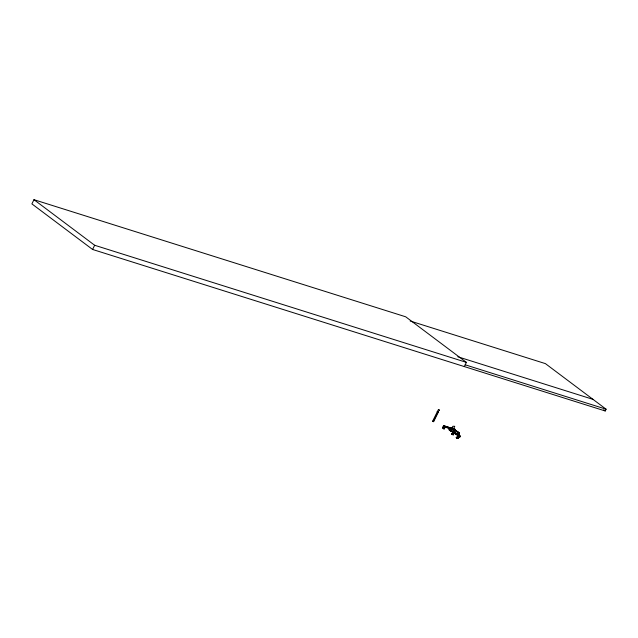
<?xml version="1.0" encoding="UTF-8"?>
<svg xmlns="http://www.w3.org/2000/svg" width="638" height="638" viewBox="0 0 638 638"><rect width="100%" height="100%" fill="white"/><g stroke="black" fill="none" stroke-linecap="round" stroke-linejoin="round"><path stroke-width="0.96" d="M438.418 409.572L439.478 410.202L438.418 409.572L432.668 421.16L433.122 421.503L433.649 421.67L438.386 412.044L437.229 411.446L437.971 411.957M454.112 430.179C452.358 431.432 451.114 426.08 449.798 428.066M453.267 429.334L454.75 426.312L452.876 426.264L450.492 430.73M458.81 435.874L453.865 432.157L458.698 436.081L453.777 432.133L453.092 432.58A3.86 2.831 -53.1 0 0 452.86 432.827L451.465 434.071L452.246 433.098M453.219 432.476C458.842 433.76 452.765 431.248 452.613 433.13M455.684 433.066L453.291 432.373L453.77 431.304A5.176 3.788 -53.1 0 0 454.001 430.674L454.312 429.302L453.833 430.02M458.866 433.298L459.256 433.043L458.913 434.422A5.391 3.948 -53.1 0 1 458.698 435.028L458.108 436.256M457.566 436.488L458.515 434.877A5.391 3.948 -53.1 0 0 458.706 434.271L459.264 433.027L454.112 429.334L459.256 433.035L458.937 434.398A5.176 3.788 -53.1 0 1 458.698 435.028M459.2 433.266L453.985 429.334M454.112 429.334L459.057 433.043M454.527 429.462L454.176 430.857A5.391 3.948 -53.1 0 1 453.961 431.463L452.828 433.29M458.802 433.513L458.714 433.968M454.272 429.549L453.969 430.706A5.407 3.964 -53.1 0 1 453.777 431.32L453.395 432.157M453.73 430.459L453.817 430.012M454.104 430.219L454.328 429.31L459.232 433.138L453.466 428.832M453.77 430.227L453.674 430.658A4.785 3.501 -53.1 0 1 453.451 431.24L453.179 431.902M458.698 433.96L458.602 434.39A4.785 3.501 -53.1 0 1 458.395 434.98L458.307 435.196M454.934 430.674L454.264 431.99L450.899 430.953L451.696 429.717L449.75 428.401M450.54 427.707L453.562 428.664L450.085 427.476L452.103 428.832L450.691 431.033L454.033 432.085L454.87 430.714M450.859 430.897L449.12 429.805L449.702 428.305M458.196 435.395L457.885 436.073A4.354 3.19 -53.1 0 0 457.605 436.344L457.502 436.44M458.507 435.475L457.885 436.073L458.22 435.77M453.466 431.974L453.235 432.444L453.163 431.894M458.204 435.762A0.861 0.63 -53.1 0 1 458.57 435.642C463.946 436.934 457.063 436.48 458.403 435.706M456.29 433.25L460.437 436.647L456.202 433.258C464.735 440.595 458.459 433.011 456.784 437.891L456.266 437.652L457.956 438.282L459.328 436.057L457.956 438.298L459.575 436.264M457.925 438.306L459.504 436.376L457.932 438.314L456.266 437.652L457.956 438.282L456.465 437.82L457.414 436.551M457.757 438.123L459.288 436.209M464.312 366.579L466.386 362.368L405.696 316.799L33.966 199.686L31.9 203.889L92.59 249.466L605.223 410.968L606.1 409.197L545.41 363.62L410.17 321.01M92.59 249.466L94.655 245.263L33.966 199.686M433.122 421.503L437.859 411.877L438.386 412.044M443.841 428.744C447.19 427.117 441.313 424.039 445.26 426.71L444.168 428.919M449.678 428.345C447.166 430.259 453.921 432.524 449.168 429.853M449.87 428.05L450.133 427.476M453.634 428.808L450.659 427.843M450.611 430.786L451.56 428.569M450.595 430.977C451.672 425.482 457.39 430.849 454.049 432.062M453.187 429.095L453.785 428.64L453.634 429.334M453.506 429.246L453.849 428.68M452.23 433.09L452.637 432.612A4.354 3.19 -53.1 0 1 452.9 432.333L453.251 432.038A0.861 0.63 -53.1 0 1 453.602 431.91L454.926 429.669M454.91 430.427L455.261 429.773L455.046 430.459M455.476 432.931L456.848 433.976M443.585 425.602L442.525 427.827L444.207 428.872L442.844 427.931M442.836 427.867L443.952 425.674M442.9 427.875L443.976 425.737L450.237 427.763M450.851 427.954C453.961 429.98 454.28 427.556 455.341 429.845M460.349 436.615L458.379 434.933M454.742 432.771L452.988 434.574L454.352 432.317L453.179 434.717L451.505 434.079L453.203 434.693L454.527 432.612L452.98 434.566L451.465 434.071L453.195 434.709L454.535 432.62L452.677 434.462L453.187 434.725L454.527 432.612M451.704 434.231L453.203 434.693L451.505 434.079M452.23 434.055L452.023 433.904M454.599 432.524L452.988 434.558M457.095 437.501L456.569 437.732L457.382 436.695M452.677 434.462L454.352 432.317M457.326 437.174L457.845 436.567A3.86 2.831 -53.1 0 1 458.06 436.304L458.06 436.304M450.173 427.524L451.959 428.792M443.849 428.816L444.885 426.591M449.431 429.964L450.906 430.459M458.22 435.913L460.445 436.671L458.283 435.044L460.437 436.687M456.258 437.668L457.964 438.266M457.781 356.762L593.013 399.364M94.655 245.263L466.386 362.368M465.19 364.8L606.1 409.197M437.405 411.534L437.931 411.701M432.668 421.16L433.649 421.67M444.383 426.04L450.508 427.97M444.231 426.2L450.795 428.186M444.941 426.463L451.321 428.576M444.79 426.623L450.922 428.553M445.069 426.83L451.202 428.76M445.101 427.117L451.225 429.047M453.993 430.427L451.098 429.414M453.793 431.934L455.604 432.684M453.674 432.341L458.698 436.081L453.754 432.365M451.672 429.398L451.225 429.167L451.704 429.414M450.859 431.065L451.824 428.736M438.29 411.861L437.277 411.438M603.652 409.787L605.223 410.968M453.602 429.326L454.982 430.347M455.404 432.907L456.904 433.992M453.985 430.658A5.176 3.788 -53.1 0 1 453.77 431.304M459.312 436.041L457.621 438.194L459.328 436.057M451.257 429.175L449.91 428.162L451.241 429.175"/></g></svg>
